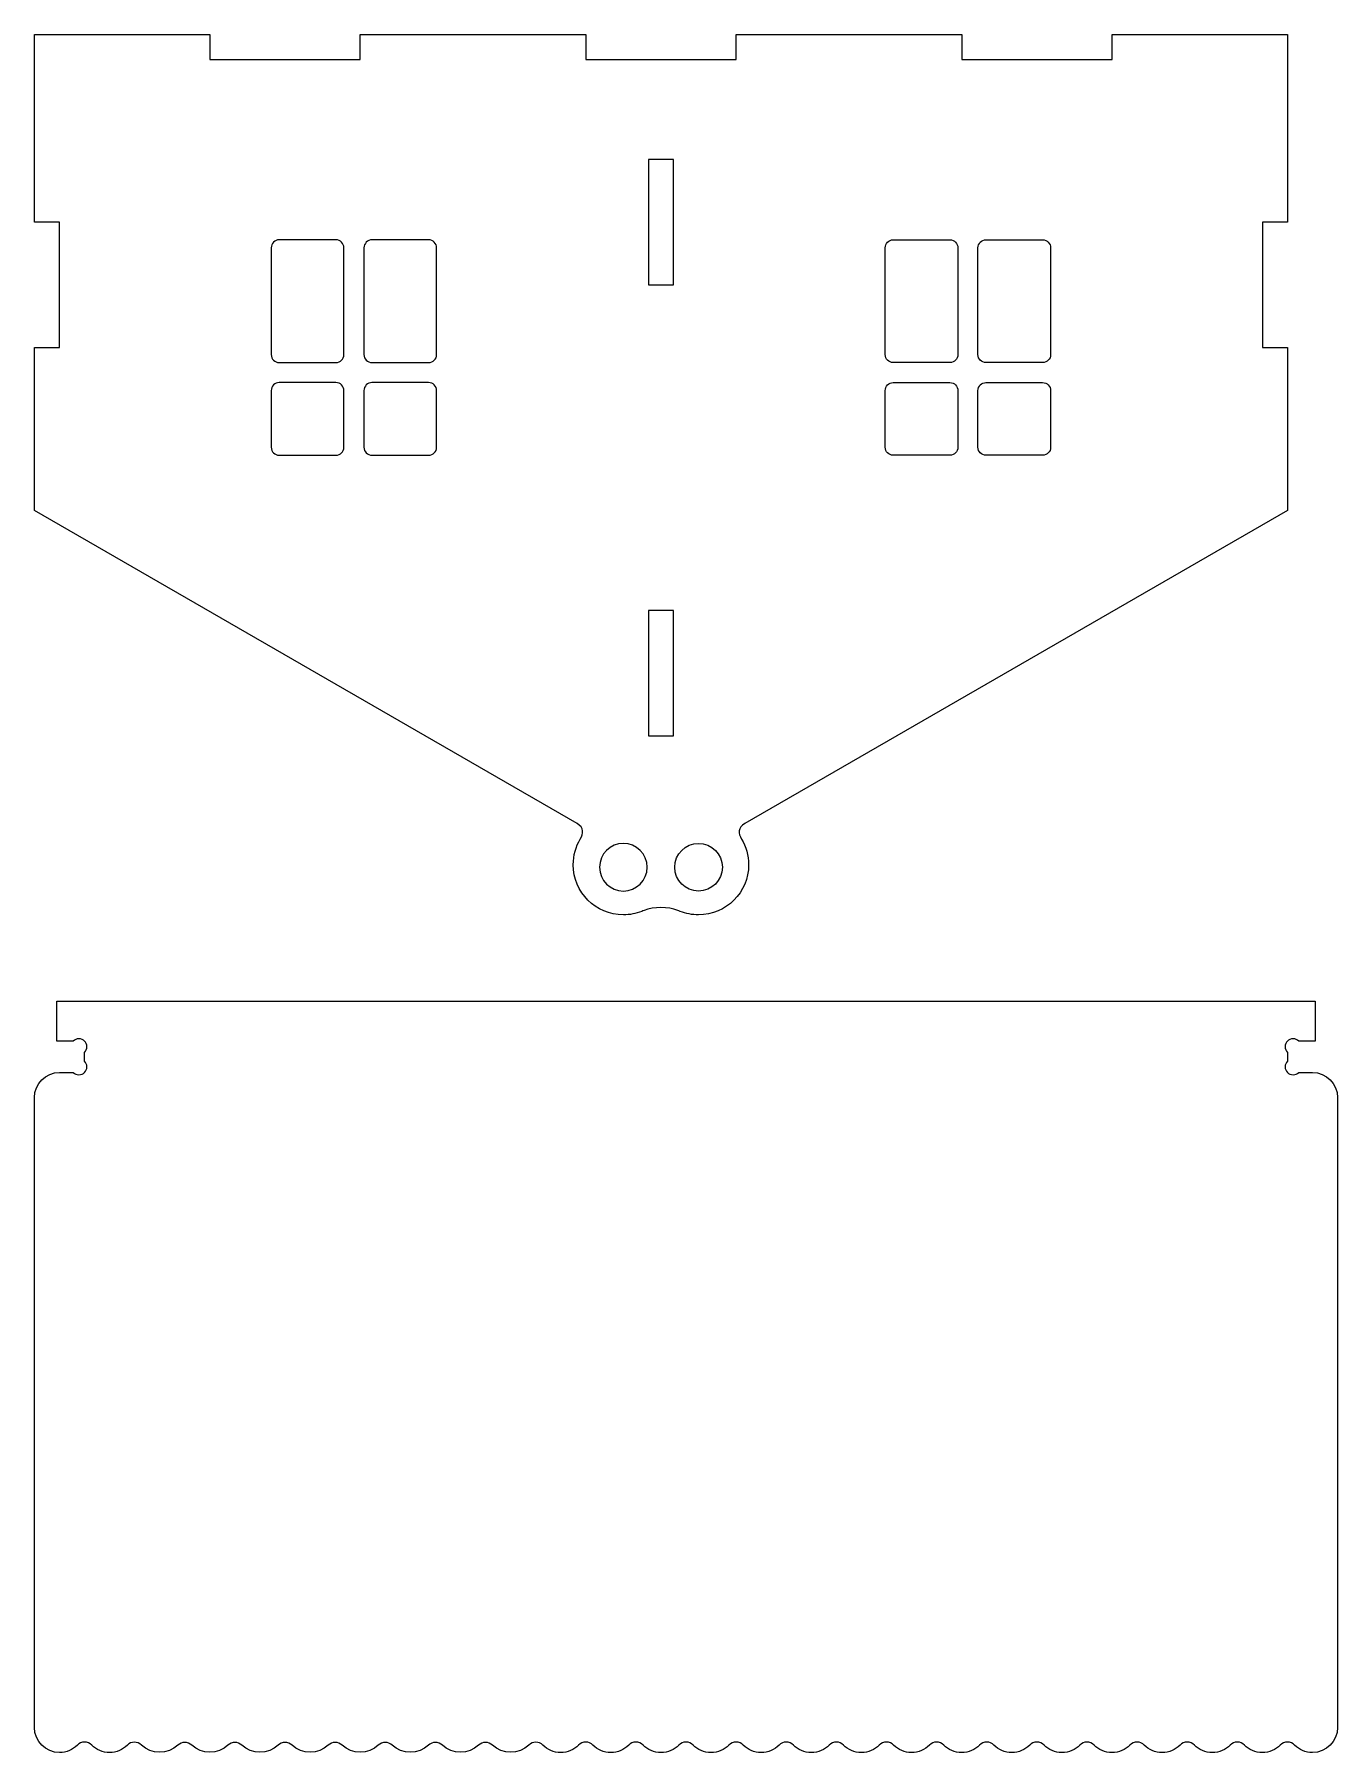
# Model space of a CAD drawing. Header units: centimetres. Extents: x -57 to 69, y -35 to 43.
# Drawn here: x 16.58 to 42.57, y -34.68 to -0.35 of the extents above; entities that cross this region are included whole.
import ezdxf

# ---------------------------------------------------------------- set-up
doc = ezdxf.new("R2010")
doc.units = ezdxf.units.CM
doc.header["$MEASUREMENT"] = 0
doc.layers.add('layer 1', color=7, linetype='Continuous')

msp = doc.modelspace()

# ---------------------------------------------------------------- linework, layer by layer
at = {"layer": 'layer 1', "color": 240, "lineweight": 9}
for points, knots in [([(29.41178, -17.83437), (29.42754, -17.84041), (29.44274, -17.84796), (29.4585, -17.85418), (29.4585, -17.85418), (29.57521, -17.90023), (29.69956, -17.92353), (29.82501, -17.92353), (29.82501, -17.92353), (30.37728, -17.92353), (30.82501, -17.4758), (30.82501, -16.92353), (30.82501, -16.92353), (30.82501, -16.73648), (30.77364, -16.5615), (30.68427, -16.4118), (30.68427, -16.4118), (30.6145, -16.29866), (30.60812, -16.18274), (30.74941, -16.10116), (30.74941, -16.10116), (30.74941, -16.10116), (41.57501, -9.85111), (41.57501, -9.85111), (41.57501, -9.85111), (41.57501, -9.85111), (41.57501, -6.60111), (41.57501, -6.60111), (41.57501, -6.60111), (41.57501, -6.60111), (41.07501, -6.60111), (41.07501, -6.60111), (41.07501, -6.60111), (41.07501, -6.60111), (41.07501, -4.10111), (41.07501, -4.10111), (41.07501, -4.10111), (41.07501, -4.10111), (41.57501, -4.10111), (41.57501, -4.10111), (41.57501, -4.10111), (41.57501, -4.10111), (41.57501, -0.35111), (41.57501, -0.35111), (41.57501, -0.35111), (41.57501, -0.35111), (38.07501, -0.35111), (38.07501, -0.35111), (38.07501, -0.35111), (38.07501, -0.35111), (38.07501, -0.85111), (38.07501, -0.85111), (38.07501, -0.85111), (38.07501, -0.85111), (35.07501, -0.85111), (35.07501, -0.85111), (35.07501, -0.85111), (35.07501, -0.85111), (35.07501, -0.35111), (35.07501, -0.35111), (35.07501, -0.35111), (35.07501, -0.35111), (30.57501, -0.35111), (30.57501, -0.35111), (30.57501, -0.35111), (30.57501, -0.35111), (30.57501, -0.85111), (30.57501, -0.85111), (30.57501, -0.85111), (30.57501, -0.85111), (27.57501, -0.85111), (27.57501, -0.85111), (27.57501, -0.85111), (27.57501, -0.85111), (27.57501, -0.35111), (27.57501, -0.35111), (27.57501, -0.35111), (27.57501, -0.35111), (23.07501, -0.35111), (23.07501, -0.35111), (23.07501, -0.35111), (23.07501, -0.35111), (23.07501, -0.85111), (23.07501, -0.85111), (23.07501, -0.85111), (23.07501, -0.85111), (20.07501, -0.85111), (20.07501, -0.85111), (20.07501, -0.85111), (20.07501, -0.85111), (20.07501, -0.35111), (20.07501, -0.35111), (20.07501, -0.35111), (20.07501, -0.35111), (16.57501, -0.35111), (16.57501, -0.35111), (16.57501, -0.35111), (16.57501, -0.35111), (16.57501, -4.10111), (16.57501, -4.10111), (16.57501, -4.10111), (16.57501, -4.10111), (17.07501, -4.10111), (17.07501, -4.10111), (17.07501, -4.10111), (17.07501, -4.10111), (17.07501, -6.60111), (17.07501, -6.60111), (17.07501, -6.60111), (17.07501, -6.60111), (16.57501, -6.60111), (16.57501, -6.60111), (16.57501, -6.60111), (16.57501, -6.60111), (16.57501, -9.85111), (16.57501, -9.85111), (16.57501, -9.85111), (16.57501, -9.85111), (27.40061, -16.10116), (27.40061, -16.10116), (27.40061, -16.10116), (27.5419, -16.18274), (27.53552, -16.29866), (27.46575, -16.4118), (27.46575, -16.4118), (27.37638, -16.5615), (27.32501, -16.73648), (27.32501, -16.92353), (27.32501, -16.92353), (27.32501, -17.4758), (27.77274, -17.92353), (28.32501, -17.92353), (28.32501, -17.92353), (28.45046, -17.92353), (28.57481, -17.90023), (28.69152, -17.85418), (28.69152, -17.85418), (28.70728, -17.84796), (28.72248, -17.84041), (28.73824, -17.83437), (28.73824, -17.83437), (28.93442, -17.75922), (29.2156, -17.75922), (29.41178, -17.83437)], [0, 0, 0, 0, 0.02702703, 0.02702703, 0.02702703, 0.02702703, 0.05405405, 0.05405405, 0.05405405, 0.05405405, 0.08108108, 0.08108108, 0.08108108, 0.08108108, 0.10810811, 0.10810811, 0.10810811, 0.10810811, 0.13513514, 0.13513514, 0.13513514, 0.13513514, 0.16216216, 0.16216216, 0.16216216, 0.16216216, 0.18918919, 0.18918919, 0.18918919, 0.18918919, 0.21621622, 0.21621622, 0.21621622, 0.21621622, 0.24324324, 0.24324324, 0.24324324, 0.24324324, 0.27027027, 0.27027027, 0.27027027, 0.27027027, 0.2972973, 0.2972973, 0.2972973, 0.2972973, 0.32432432, 0.32432432, 0.32432432, 0.32432432, 0.35135135, 0.35135135, 0.35135135, 0.35135135, 0.37837838, 0.37837838, 0.37837838, 0.37837838, 0.40540541, 0.40540541, 0.40540541, 0.40540541, 0.43243243, 0.43243243, 0.43243243, 0.43243243, 0.45945946, 0.45945946, 0.45945946, 0.45945946, 0.48648649, 0.48648649, 0.48648649, 0.48648649, 0.51351351, 0.51351351, 0.51351351, 0.51351351, 0.54054054, 0.54054054, 0.54054054, 0.54054054, 0.56756757, 0.56756757, 0.56756757, 0.56756757, 0.59459459, 0.59459459, 0.59459459, 0.59459459, 0.62162162, 0.62162162, 0.62162162, 0.62162162, 0.64864865, 0.64864865, 0.64864865, 0.64864865, 0.67567568, 0.67567568, 0.67567568, 0.67567568, 0.7027027, 0.7027027, 0.7027027, 0.7027027, 0.72972973, 0.72972973, 0.72972973, 0.72972973, 0.75675676, 0.75675676, 0.75675676, 0.75675676, 0.78378378, 0.78378378, 0.78378378, 0.78378378, 0.81081081, 0.81081081, 0.81081081, 0.81081081, 0.83783784, 0.83783784, 0.83783784, 0.83783784, 0.86486486, 0.86486486, 0.86486486, 0.86486486, 0.89189189, 0.89189189, 0.89189189, 0.89189189, 0.91891892, 0.91891892, 0.91891892, 0.91891892, 0.94594595, 0.94594595, 0.94594595, 0.94594595, 1, 1, 1, 1]), ([(28.82501, -2.85111), (28.82501, -2.85111), (29.32501, -2.85111), (29.32501, -2.85111), (29.32501, -2.85111), (29.32501, -2.85111), (29.32501, -5.35111), (29.32501, -5.35111), (29.32501, -5.35111), (29.32501, -5.35111), (28.82501, -5.35111), (28.82501, -5.35111), (28.82501, -5.35111), (28.82501, -5.35111), (28.82501, -2.85111), (28.82501, -2.85111)], [0, 0, 0, 0, 0.2, 0.2, 0.2, 0.2, 0.4, 0.4, 0.4, 0.4, 0.6, 0.6, 0.6, 0.6, 1, 1, 1, 1]), ([(21.30001, -6.74111), (21.30001, -6.74111), (21.30001, -4.61111), (21.30001, -4.61111), (21.30001, -4.61111), (21.30001, -4.52301), (21.37189, -4.45111), (21.46001, -4.45111), (21.46001, -4.45111), (21.46001, -4.45111), (22.59001, -4.45111), (22.59001, -4.45111), (22.59001, -4.45111), (22.67813, -4.45111), (22.75001, -4.52299), (22.75001, -4.61111), (22.75001, -4.61111), (22.75001, -4.61111), (22.75001, -6.74111), (22.75001, -6.74111), (22.75001, -6.74111), (22.75001, -6.82923), (22.67811, -6.90111), (22.59001, -6.90111), (22.59001, -6.90111), (22.59001, -6.90111), (21.46001, -6.90111), (21.46001, -6.90111), (21.46001, -6.90111), (21.37191, -6.90111), (21.30001, -6.82919), (21.30001, -6.74111)], [0, 0, 0, 0, 0.11111111, 0.11111111, 0.11111111, 0.11111111, 0.22222222, 0.22222222, 0.22222222, 0.22222222, 0.33333333, 0.33333333, 0.33333333, 0.33333333, 0.44444444, 0.44444444, 0.44444444, 0.44444444, 0.55555556, 0.55555556, 0.55555556, 0.55555556, 0.66666667, 0.66666667, 0.66666667, 0.66666667, 0.77777778, 0.77777778, 0.77777778, 0.77777778, 1, 1, 1, 1]), ([(23.31001, -4.45111), (23.31001, -4.45111), (24.44001, -4.45111), (24.44001, -4.45111), (24.44001, -4.45111), (24.52813, -4.45111), (24.60001, -4.52299), (24.60001, -4.61111), (24.60001, -4.61111), (24.60001, -4.61111), (24.60001, -6.74111), (24.60001, -6.74111), (24.60001, -6.74111), (24.60001, -6.82923), (24.52811, -6.90111), (24.44001, -6.90111), (24.44001, -6.90111), (24.44001, -6.90111), (23.31001, -6.90111), (23.31001, -6.90111), (23.31001, -6.90111), (23.22191, -6.90111), (23.15001, -6.82921), (23.15001, -6.74111), (23.15001, -6.74111), (23.15001, -6.74111), (23.15001, -4.61111), (23.15001, -4.61111), (23.15001, -4.61111), (23.15001, -4.52301), (23.22189, -4.45111), (23.31001, -4.45111)], [0, 0, 0, 0, 0.11111111, 0.11111111, 0.11111111, 0.11111111, 0.22222222, 0.22222222, 0.22222222, 0.22222222, 0.33333333, 0.33333333, 0.33333333, 0.33333333, 0.44444444, 0.44444444, 0.44444444, 0.44444444, 0.55555556, 0.55555556, 0.55555556, 0.55555556, 0.66666667, 0.66666667, 0.66666667, 0.66666667, 0.77777778, 0.77777778, 0.77777778, 0.77777778, 1, 1, 1, 1]), ([(34.84001, -4.45111), (34.84001, -4.45111), (33.71001, -4.45111), (33.71001, -4.45111), (33.71001, -4.45111), (33.62189, -4.45111), (33.55001, -4.52299), (33.55001, -4.61111), (33.55001, -4.61111), (33.55001, -4.61111), (33.55001, -6.74111), (33.55001, -6.74111), (33.55001, -6.74111), (33.55001, -6.82923), (33.62191, -6.90111), (33.71001, -6.90111), (33.71001, -6.90111), (33.71001, -6.90111), (34.84001, -6.90111), (34.84001, -6.90111), (34.84001, -6.90111), (34.92811, -6.90111), (35.00001, -6.82921), (35.00001, -6.74111), (35.00001, -6.74111), (35.00001, -6.74111), (35.00001, -4.61111), (35.00001, -4.61111), (35.00001, -4.61111), (35.00001, -4.52301), (34.92813, -4.45111), (34.84001, -4.45111)], [0, 0, 0, 0, 0.11111111, 0.11111111, 0.11111111, 0.11111111, 0.22222222, 0.22222222, 0.22222222, 0.22222222, 0.33333333, 0.33333333, 0.33333333, 0.33333333, 0.44444444, 0.44444444, 0.44444444, 0.44444444, 0.55555556, 0.55555556, 0.55555556, 0.55555556, 0.66666667, 0.66666667, 0.66666667, 0.66666667, 0.77777778, 0.77777778, 0.77777778, 0.77777778, 1, 1, 1, 1]), ([(36.85001, -6.74111), (36.85001, -6.74111), (36.85001, -4.61111), (36.85001, -4.61111), (36.85001, -4.61111), (36.85001, -4.52301), (36.77813, -4.45111), (36.69001, -4.45111), (36.69001, -4.45111), (36.69001, -4.45111), (35.56001, -4.45111), (35.56001, -4.45111), (35.56001, -4.45111), (35.47189, -4.45111), (35.40001, -4.52299), (35.40001, -4.61111), (35.40001, -4.61111), (35.40001, -4.61111), (35.40001, -6.74111), (35.40001, -6.74111), (35.40001, -6.74111), (35.40001, -6.82923), (35.47191, -6.90111), (35.56001, -6.90111), (35.56001, -6.90111), (35.56001, -6.90111), (36.69001, -6.90111), (36.69001, -6.90111), (36.69001, -6.90111), (36.77811, -6.90111), (36.85001, -6.82919), (36.85001, -6.74111)], [0, 0, 0, 0, 0.11111111, 0.11111111, 0.11111111, 0.11111111, 0.22222222, 0.22222222, 0.22222222, 0.22222222, 0.33333333, 0.33333333, 0.33333333, 0.33333333, 0.44444444, 0.44444444, 0.44444444, 0.44444444, 0.55555556, 0.55555556, 0.55555556, 0.55555556, 0.66666667, 0.66666667, 0.66666667, 0.66666667, 0.77777778, 0.77777778, 0.77777778, 0.77777778, 1, 1, 1, 1]), ([(22.59001, -8.75111), (22.59001, -8.75111), (21.46001, -8.75111), (21.46001, -8.75111), (21.46001, -8.75111), (21.37191, -8.75111), (21.30001, -8.67921), (21.30001, -8.59111), (21.30001, -8.59111), (21.30001, -8.59111), (21.30001, -7.46111), (21.30001, -7.46111), (21.30001, -7.46111), (21.30001, -7.37301), (21.37189, -7.30111), (21.46001, -7.30111), (21.46001, -7.30111), (21.46001, -7.30111), (22.59001, -7.30111), (22.59001, -7.30111), (22.59001, -7.30111), (22.67813, -7.30111), (22.75001, -7.37299), (22.75001, -7.46111), (22.75001, -7.46111), (22.75001, -7.46111), (22.75001, -8.59111), (22.75001, -8.59111), (22.75001, -8.59111), (22.75001, -8.67923), (22.67809, -8.75111), (22.59001, -8.75111)], [0, 0, 0, 0, 0.11111111, 0.11111111, 0.11111111, 0.11111111, 0.22222222, 0.22222222, 0.22222222, 0.22222222, 0.33333333, 0.33333333, 0.33333333, 0.33333333, 0.44444444, 0.44444444, 0.44444444, 0.44444444, 0.55555556, 0.55555556, 0.55555556, 0.55555556, 0.66666667, 0.66666667, 0.66666667, 0.66666667, 0.77777778, 0.77777778, 0.77777778, 0.77777778, 1, 1, 1, 1]), ([(24.44001, -8.75111), (24.44001, -8.75111), (23.31001, -8.75111), (23.31001, -8.75111), (23.31001, -8.75111), (23.22191, -8.75111), (23.15001, -8.67921), (23.15001, -8.59111), (23.15001, -8.59111), (23.15001, -8.59111), (23.15001, -7.46111), (23.15001, -7.46111), (23.15001, -7.46111), (23.15001, -7.37301), (23.22189, -7.30111), (23.31001, -7.30111), (23.31001, -7.30111), (23.31001, -7.30111), (24.44001, -7.30111), (24.44001, -7.30111), (24.44001, -7.30111), (24.52813, -7.30111), (24.60001, -7.37299), (24.60001, -7.46111), (24.60001, -7.46111), (24.60001, -7.46111), (24.60001, -8.59111), (24.60001, -8.59111), (24.60001, -8.59111), (24.60001, -8.67923), (24.52809, -8.75111), (24.44001, -8.75111)], [0, 0, 0, 0, 0.11111111, 0.11111111, 0.11111111, 0.11111111, 0.22222222, 0.22222222, 0.22222222, 0.22222222, 0.33333333, 0.33333333, 0.33333333, 0.33333333, 0.44444444, 0.44444444, 0.44444444, 0.44444444, 0.55555556, 0.55555556, 0.55555556, 0.55555556, 0.66666667, 0.66666667, 0.66666667, 0.66666667, 0.77777778, 0.77777778, 0.77777778, 0.77777778, 1, 1, 1, 1]), ([(33.71001, -8.75111), (33.71001, -8.75111), (34.84001, -8.75111), (34.84001, -8.75111), (34.84001, -8.75111), (34.92811, -8.75111), (35.00001, -8.67921), (35.00001, -8.59111), (35.00001, -8.59111), (35.00001, -8.59111), (35.00001, -7.46111), (35.00001, -7.46111), (35.00001, -7.46111), (35.00001, -7.37301), (34.92813, -7.30111), (34.84001, -7.30111), (34.84001, -7.30111), (34.84001, -7.30111), (33.71001, -7.30111), (33.71001, -7.30111), (33.71001, -7.30111), (33.62189, -7.30111), (33.55001, -7.37299), (33.55001, -7.46111), (33.55001, -7.46111), (33.55001, -7.46111), (33.55001, -8.59111), (33.55001, -8.59111), (33.55001, -8.59111), (33.55001, -8.67923), (33.62193, -8.75111), (33.71001, -8.75111)], [0, 0, 0, 0, 0.11111111, 0.11111111, 0.11111111, 0.11111111, 0.22222222, 0.22222222, 0.22222222, 0.22222222, 0.33333333, 0.33333333, 0.33333333, 0.33333333, 0.44444444, 0.44444444, 0.44444444, 0.44444444, 0.55555556, 0.55555556, 0.55555556, 0.55555556, 0.66666667, 0.66666667, 0.66666667, 0.66666667, 0.77777778, 0.77777778, 0.77777778, 0.77777778, 1, 1, 1, 1]), ([(35.56001, -8.75111), (35.56001, -8.75111), (36.69001, -8.75111), (36.69001, -8.75111), (36.69001, -8.75111), (36.77811, -8.75111), (36.85001, -8.67921), (36.85001, -8.59111), (36.85001, -8.59111), (36.85001, -8.59111), (36.85001, -7.46111), (36.85001, -7.46111), (36.85001, -7.46111), (36.85001, -7.37301), (36.77813, -7.30111), (36.69001, -7.30111), (36.69001, -7.30111), (36.69001, -7.30111), (35.56001, -7.30111), (35.56001, -7.30111), (35.56001, -7.30111), (35.47189, -7.30111), (35.40001, -7.37299), (35.40001, -7.46111), (35.40001, -7.46111), (35.40001, -7.46111), (35.40001, -8.59111), (35.40001, -8.59111), (35.40001, -8.59111), (35.40001, -8.67923), (35.47193, -8.75111), (35.56001, -8.75111)], [0, 0, 0, 0, 0.11111111, 0.11111111, 0.11111111, 0.11111111, 0.22222222, 0.22222222, 0.22222222, 0.22222222, 0.33333333, 0.33333333, 0.33333333, 0.33333333, 0.44444444, 0.44444444, 0.44444444, 0.44444444, 0.55555556, 0.55555556, 0.55555556, 0.55555556, 0.66666667, 0.66666667, 0.66666667, 0.66666667, 0.77777778, 0.77777778, 0.77777778, 0.77777778, 1, 1, 1, 1]), ([(28.82501, -11.85111), (28.82501, -11.85111), (29.32501, -11.85111), (29.32501, -11.85111), (29.32501, -11.85111), (29.32501, -11.85111), (29.32501, -14.35111), (29.32501, -14.35111), (29.32501, -14.35111), (29.32501, -14.35111), (28.82501, -14.35111), (28.82501, -14.35111), (28.82501, -14.35111), (28.82501, -14.35111), (28.82501, -11.85111), (28.82501, -11.85111)], [0, 0, 0, 0, 0.2, 0.2, 0.2, 0.2, 0.4, 0.4, 0.4, 0.4, 0.6, 0.6, 0.6, 0.6, 1, 1, 1, 1]), ([(28.32501, -17.44853), (28.06268, -17.44853), (27.85001, -17.23586), (27.85001, -16.97353), (27.85001, -16.97353), (27.85001, -16.7112), (28.06268, -16.49853), (28.32501, -16.49853), (28.32501, -16.49853), (28.58734, -16.49853), (28.80001, -16.7112), (28.80001, -16.97353), (28.80001, -16.97353), (28.80001, -17.23586), (28.58734, -17.44853), (28.32501, -17.44853)], [0, 0, 0, 0, 0.2, 0.2, 0.2, 0.2, 0.4, 0.4, 0.4, 0.4, 0.6, 0.6, 0.6, 0.6, 1, 1, 1, 1]), ([(29.82501, -17.44853), (30.08734, -17.44853), (30.30001, -17.23586), (30.30001, -16.97353), (30.30001, -16.97353), (30.30001, -16.7112), (30.08734, -16.49853), (29.82501, -16.49853), (29.82501, -16.49853), (29.56268, -16.49853), (29.35001, -16.7112), (29.35001, -16.97353), (29.35001, -16.97353), (29.35001, -17.23586), (29.56268, -17.44853), (29.82501, -17.44853)], [0, 0, 0, 0, 0.2, 0.2, 0.2, 0.2, 0.4, 0.4, 0.4, 0.4, 0.6, 0.6, 0.6, 0.6, 1, 1, 1, 1]), ([(16.57501, -34.14508), (16.57591, -34.42047), (16.79938, -34.64341), (17.07498, -34.64342), (17.07498, -34.64342), (17.07498, -34.64342), (17.07499, -34.64342), (17.07499, -34.64342), (17.07499, -34.64342), (17.2149, -34.64341), (17.34139, -34.58594), (17.43213, -34.49334), (17.43213, -34.49334), (17.47118, -34.45349), (17.51919, -34.43332), (17.57498, -34.43332), (17.57498, -34.43332), (17.63077, -34.43332), (17.67878, -34.45349), (17.71783, -34.49334), (17.71783, -34.49334), (17.80858, -34.58595), (17.93507, -34.64342), (18.07498, -34.64342), (18.07498, -34.64342), (18.21344, -34.64342), (18.33877, -34.58714), (18.4293, -34.49621), (18.4293, -34.49621), (18.50684, -34.41833), (18.63345, -34.41784), (18.71161, -34.4951), (18.71161, -34.4951), (18.90169, -34.68297), (19.2441, -34.68388), (19.43562, -34.49778), (19.43562, -34.49778), (19.51317, -34.42242), (19.63679, -34.42242), (19.71435, -34.49778), (19.71435, -34.49778), (19.90497, -34.68298), (20.24502, -34.68299), (20.43562, -34.49778), (20.43562, -34.49778), (20.51317, -34.42242), (20.63679, -34.42242), (20.71435, -34.49778), (20.71435, -34.49778), (20.90497, -34.68298), (21.24502, -34.68299), (21.43562, -34.49778), (21.43562, -34.49778), (21.51317, -34.42242), (21.63679, -34.42242), (21.71435, -34.49778), (21.71435, -34.49778), (21.90497, -34.68298), (22.24502, -34.68299), (22.43562, -34.49778), (22.43562, -34.49778), (22.51317, -34.42242), (22.63679, -34.42242), (22.71435, -34.49778), (22.71435, -34.49778), (22.90497, -34.68298), (23.24502, -34.68299), (23.43562, -34.49778), (23.43562, -34.49778), (23.51317, -34.42242), (23.63679, -34.42242), (23.71435, -34.49778), (23.71435, -34.49778), (23.90496, -34.68297), (24.24501, -34.68298), (24.43562, -34.49778), (24.43562, -34.49778), (24.51317, -34.42242), (24.63679, -34.42243), (24.71435, -34.49779), (24.71435, -34.49779), (24.90495, -34.68299), (25.24501, -34.68299), (25.43562, -34.49778), (25.43562, -34.49778), (25.51317, -34.42243), (25.6368, -34.42243), (25.71435, -34.49778), (25.71435, -34.49778), (25.90588, -34.68386), (26.24827, -34.68297), (26.43835, -34.4951), (26.43835, -34.4951), (26.5165, -34.41785), (26.64312, -34.41833), (26.72065, -34.4962), (26.72065, -34.4962), (26.81119, -34.58713), (26.93651, -34.64342), (27.07498, -34.64342), (27.07498, -34.64342), (27.21489, -34.64342), (27.34138, -34.58595), (27.43213, -34.49334), (27.43213, -34.49334), (27.47118, -34.45349), (27.51919, -34.43331), (27.57498, -34.43331), (27.57498, -34.43331), (27.63077, -34.43331), (27.67878, -34.45349), (27.71783, -34.49334), (27.71783, -34.49334), (27.80858, -34.58595), (27.93507, -34.64342), (28.07498, -34.64342), (28.07498, -34.64342), (28.21489, -34.64342), (28.34138, -34.58595), (28.43213, -34.49334), (28.43213, -34.49334), (28.47118, -34.45349), (28.51919, -34.43331), (28.57498, -34.43331), (28.57498, -34.43331), (28.63077, -34.43331), (28.67878, -34.45349), (28.71783, -34.49334), (28.71783, -34.49334), (28.80858, -34.58595), (28.93507, -34.64342), (29.07498, -34.64342), (29.07498, -34.64342), (29.21489, -34.64342), (29.34138, -34.58595), (29.43213, -34.49334), (29.43213, -34.49334), (29.47118, -34.45349), (29.51919, -34.43331), (29.57498, -34.43331), (29.57498, -34.43331), (29.63077, -34.43331), (29.67878, -34.45349), (29.71783, -34.49334), (29.71783, -34.49334), (29.80858, -34.58595), (29.93507, -34.64342), (30.07498, -34.64342), (30.07498, -34.64342), (30.21489, -34.64342), (30.34138, -34.58595), (30.43213, -34.49334), (30.43213, -34.49334), (30.47118, -34.45349), (30.51919, -34.43331), (30.57498, -34.43331), (30.57498, -34.43331), (30.63077, -34.43331), (30.67878, -34.45349), (30.71783, -34.49334), (30.71783, -34.49334), (30.80858, -34.58595), (30.93507, -34.64342), (31.07498, -34.64342), (31.07498, -34.64342), (31.21489, -34.64342), (31.34138, -34.58595), (31.43213, -34.49334), (31.43213, -34.49334), (31.47118, -34.45349), (31.51919, -34.43331), (31.57498, -34.43331), (31.57498, -34.43331), (31.63077, -34.43331), (31.67878, -34.45349), (31.71783, -34.49334), (31.71783, -34.49334), (31.80858, -34.58595), (31.93507, -34.64342), (32.07498, -34.64342), (32.07498, -34.64342), (32.21489, -34.64342), (32.34138, -34.58595), (32.43213, -34.49334), (32.43213, -34.49334), (32.47118, -34.45349), (32.51919, -34.43331), (32.57498, -34.43331), (32.57498, -34.43331), (32.63077, -34.43331), (32.67878, -34.45349), (32.71783, -34.49334), (32.71783, -34.49334), (32.80858, -34.58595), (32.93507, -34.64342), (33.07498, -34.64342), (33.07498, -34.64342), (33.21489, -34.64342), (33.34138, -34.58595), (33.43213, -34.49334), (33.43213, -34.49334), (33.47118, -34.45349), (33.51919, -34.43331), (33.57498, -34.43331), (33.57498, -34.43331), (33.63077, -34.43331), (33.67878, -34.45349), (33.71783, -34.49334), (33.71783, -34.49334), (33.80858, -34.58595), (33.93507, -34.64342), (34.07498, -34.64342), (34.07498, -34.64342), (34.21489, -34.64342), (34.34138, -34.58595), (34.43213, -34.49334), (34.43213, -34.49334), (34.47118, -34.45349), (34.51919, -34.43331), (34.57498, -34.43331), (34.57498, -34.43331), (34.63077, -34.43331), (34.67878, -34.45349), (34.71783, -34.49334), (34.71783, -34.49334), (34.80858, -34.58595), (34.93507, -34.64342), (35.07498, -34.64342), (35.07498, -34.64342), (35.21489, -34.64342), (35.34138, -34.58595), (35.43213, -34.49334), (35.43213, -34.49334), (35.47118, -34.45349), (35.51919, -34.43331), (35.57498, -34.43331), (35.57498, -34.43331), (35.63077, -34.43331), (35.67878, -34.45349), (35.71783, -34.49334), (35.71783, -34.49334), (35.80858, -34.58595), (35.93507, -34.64342), (36.07498, -34.64342), (36.07498, -34.64342), (36.21489, -34.64342), (36.34138, -34.58595), (36.43213, -34.49334), (36.43213, -34.49334), (36.47118, -34.45349), (36.51919, -34.43331), (36.57498, -34.43331), (36.57498, -34.43331), (36.63077, -34.43331), (36.67878, -34.45349), (36.71783, -34.49334), (36.71783, -34.49334), (36.80858, -34.58595), (36.93507, -34.64342), (37.07498, -34.64342), (37.07498, -34.64342), (37.21489, -34.64342), (37.34138, -34.58595), (37.43213, -34.49334), (37.43213, -34.49334), (37.47118, -34.45349), (37.51919, -34.43331), (37.57498, -34.43331), (37.57498, -34.43331), (37.63077, -34.43331), (37.67878, -34.45349), (37.71783, -34.49334), (37.71783, -34.49334), (37.80858, -34.58595), (37.93507, -34.64342), (38.07498, -34.64342), (38.07498, -34.64342), (38.21489, -34.64342), (38.34138, -34.58595), (38.43213, -34.49334), (38.43213, -34.49334), (38.47118, -34.45349), (38.51919, -34.43331), (38.57498, -34.43331), (38.57498, -34.43331), (38.63077, -34.43331), (38.67878, -34.45349), (38.71783, -34.49334), (38.71783, -34.49334), (38.80858, -34.58595), (38.93507, -34.64342), (39.07498, -34.64342), (39.07498, -34.64342), (39.21489, -34.64342), (39.34138, -34.58595), (39.43213, -34.49334), (39.43213, -34.49334), (39.47118, -34.45349), (39.51919, -34.43331), (39.57498, -34.43331), (39.57498, -34.43331), (39.63077, -34.43331), (39.67878, -34.45349), (39.71783, -34.49334), (39.71783, -34.49334), (39.80858, -34.58595), (39.93507, -34.64342), (40.07498, -34.64342), (40.07498, -34.64342), (40.21489, -34.64342), (40.34138, -34.58595), (40.43213, -34.49334), (40.43213, -34.49334), (40.47118, -34.45349), (40.51919, -34.43331), (40.57498, -34.43331), (40.57498, -34.43331), (40.63077, -34.43331), (40.67878, -34.45349), (40.71783, -34.49334), (40.71783, -34.49334), (40.80858, -34.58595), (40.93507, -34.64342), (41.07498, -34.64342), (41.07498, -34.64342), (41.21489, -34.64342), (41.34138, -34.58595), (41.43213, -34.49334), (41.43213, -34.49334), (41.47118, -34.45349), (41.51919, -34.43331), (41.57498, -34.43331), (41.57498, -34.43331), (41.63077, -34.43331), (41.67878, -34.45349), (41.71783, -34.49334), (41.71783, -34.49334), (41.80858, -34.58595), (41.93507, -34.64342), (42.07498, -34.64342), (42.07498, -34.64342), (42.35058, -34.64342), (42.57406, -34.42047), (42.57496, -34.14508), (42.57496, -34.14508), (42.57496, -34.14508), (42.57443, -21.56842), (42.57443, -21.56842), (42.57443, -21.56842), (42.57443, -21.29227), (42.35058, -21.06842), (42.07443, -21.06842), (42.07443, -21.06842), (42.07443, -21.06842), (41.7995, -21.06842), (41.7995, -21.06842), (41.7995, -21.06842), (41.77077, -21.09715), (41.73108, -21.11492), (41.68724, -21.11492), (41.68724, -21.11492), (41.6434, -21.11492), (41.60371, -21.09715), (41.57499, -21.06842), (41.57499, -21.06842), (41.54626, -21.0397), (41.52849, -21.00001), (41.52849, -20.95617), (41.52849, -20.95617), (41.52849, -20.91233), (41.54626, -20.87264), (41.57499, -20.84391), (41.57499, -20.84391), (41.57499, -20.84391), (41.57499, -20.66793), (41.57499, -20.66793), (41.57499, -20.66793), (41.54626, -20.63921), (41.52849, -20.59952), (41.52849, -20.55568), (41.52849, -20.55568), (41.52849, -20.51184), (41.54626, -20.47215), (41.57499, -20.44342), (41.57499, -20.44342), (41.60371, -20.4147), (41.6434, -20.39693), (41.68724, -20.39693), (41.68724, -20.39693), (41.73108, -20.39693), (41.77077, -20.4147), (41.7995, -20.44342), (41.7995, -20.44342), (41.7995, -20.44342), (42.12487, -20.44342), (42.12487, -20.44342), (42.12487, -20.44342), (42.12487, -20.44342), (42.12483, -19.64342), (42.12483, -19.64342), (42.12483, -19.64342), (42.12483, -19.64342), (17.02516, -19.64342), (17.02516, -19.64342), (17.02516, -19.64342), (17.02516, -19.64342), (17.02512, -20.44342), (17.02512, -20.44342), (17.02512, -20.44342), (17.02512, -20.44342), (17.3505, -20.44342), (17.3505, -20.44342), (17.3505, -20.44342), (17.37922, -20.4147), (17.41891, -20.39693), (17.46275, -20.39693), (17.46275, -20.39693), (17.55043, -20.39693), (17.6215, -20.468), (17.6215, -20.55568), (17.6215, -20.55568), (17.6215, -20.59953), (17.60373, -20.63922), (17.575, -20.66794), (17.575, -20.66794), (17.575, -20.66794), (17.575, -20.8439), (17.575, -20.8439), (17.575, -20.8439), (17.60373, -20.87262), (17.6215, -20.91232), (17.6215, -20.95617), (17.6215, -20.95617), (17.6215, -21.04385), (17.55043, -21.11492), (17.46275, -21.11492), (17.46275, -21.11492), (17.41891, -21.11492), (17.37922, -21.09715), (17.3505, -21.06842), (17.3505, -21.06842), (17.3505, -21.06842), (17.07556, -21.06842), (17.07556, -21.06842), (17.07556, -21.06842), (16.79941, -21.06842), (16.57556, -21.29227), (16.57556, -21.56842), (16.57556, -21.56842), (16.57556, -21.56842), (16.57501, -34.14508), (16.57501, -34.14508)], [0, 0, 0, 0, 0.00877193, 0.00877193, 0.00877193, 0.00877193, 0.01754386, 0.01754386, 0.01754386, 0.01754386, 0.02631579, 0.02631579, 0.02631579, 0.02631579, 0.03508772, 0.03508772, 0.03508772, 0.03508772, 0.04385965, 0.04385965, 0.04385965, 0.04385965, 0.05263158, 0.05263158, 0.05263158, 0.05263158, 0.06140351, 0.06140351, 0.06140351, 0.06140351, 0.07017544, 0.07017544, 0.07017544, 0.07017544, 0.07894737, 0.07894737, 0.07894737, 0.07894737, 0.0877193, 0.0877193, 0.0877193, 0.0877193, 0.09649123, 0.09649123, 0.09649123, 0.09649123, 0.10526316, 0.10526316, 0.10526316, 0.10526316, 0.11403509, 0.11403509, 0.11403509, 0.11403509, 0.12280702, 0.12280702, 0.12280702, 0.12280702, 0.13157895, 0.13157895, 0.13157895, 0.13157895, 0.14035088, 0.14035088, 0.14035088, 0.14035088, 0.14912281, 0.14912281, 0.14912281, 0.14912281, 0.15789474, 0.15789474, 0.15789474, 0.15789474, 0.16666667, 0.16666667, 0.16666667, 0.16666667, 0.1754386, 0.1754386, 0.1754386, 0.1754386, 0.18421053, 0.18421053, 0.18421053, 0.18421053, 0.19298246, 0.19298246, 0.19298246, 0.19298246, 0.20175439, 0.20175439, 0.20175439, 0.20175439, 0.21052632, 0.21052632, 0.21052632, 0.21052632, 0.21929825, 0.21929825, 0.21929825, 0.21929825, 0.22807018, 0.22807018, 0.22807018, 0.22807018, 0.23684211, 0.23684211, 0.23684211, 0.23684211, 0.24561404, 0.24561404, 0.24561404, 0.24561404, 0.25438596, 0.25438596, 0.25438596, 0.25438596, 0.26315789, 0.26315789, 0.26315789, 0.26315789, 0.27192982, 0.27192982, 0.27192982, 0.27192982, 0.28070175, 0.28070175, 0.28070175, 0.28070175, 0.28947368, 0.28947368, 0.28947368, 0.28947368, 0.29824561, 0.29824561, 0.29824561, 0.29824561, 0.30701754, 0.30701754, 0.30701754, 0.30701754, 0.31578947, 0.31578947, 0.31578947, 0.31578947, 0.3245614, 0.3245614, 0.3245614, 0.3245614, 0.33333333, 0.33333333, 0.33333333, 0.33333333, 0.34210526, 0.34210526, 0.34210526, 0.34210526, 0.35087719, 0.35087719, 0.35087719, 0.35087719, 0.35964912, 0.35964912, 0.35964912, 0.35964912, 0.36842105, 0.36842105, 0.36842105, 0.36842105, 0.37719298, 0.37719298, 0.37719298, 0.37719298, 0.38596491, 0.38596491, 0.38596491, 0.38596491, 0.39473684, 0.39473684, 0.39473684, 0.39473684, 0.40350877, 0.40350877, 0.40350877, 0.40350877, 0.4122807, 0.4122807, 0.4122807, 0.4122807, 0.42105263, 0.42105263, 0.42105263, 0.42105263, 0.42982456, 0.42982456, 0.42982456, 0.42982456, 0.43859649, 0.43859649, 0.43859649, 0.43859649, 0.44736842, 0.44736842, 0.44736842, 0.44736842, 0.45614035, 0.45614035, 0.45614035, 0.45614035, 0.46491228, 0.46491228, 0.46491228, 0.46491228, 0.47368421, 0.47368421, 0.47368421, 0.47368421, 0.48245614, 0.48245614, 0.48245614, 0.48245614, 0.49122807, 0.49122807, 0.49122807, 0.49122807, 0.5, 0.5, 0.5, 0.5, 0.50877193, 0.50877193, 0.50877193, 0.50877193, 0.51754386, 0.51754386, 0.51754386, 0.51754386, 0.52631579, 0.52631579, 0.52631579, 0.52631579, 0.53508772, 0.53508772, 0.53508772, 0.53508772, 0.54385965, 0.54385965, 0.54385965, 0.54385965, 0.55263158, 0.55263158, 0.55263158, 0.55263158, 0.56140351, 0.56140351, 0.56140351, 0.56140351, 0.57017544, 0.57017544, 0.57017544, 0.57017544, 0.57894737, 0.57894737, 0.57894737, 0.57894737, 0.5877193, 0.5877193, 0.5877193, 0.5877193, 0.59649123, 0.59649123, 0.59649123, 0.59649123, 0.60526316, 0.60526316, 0.60526316, 0.60526316, 0.61403509, 0.61403509, 0.61403509, 0.61403509, 0.62280702, 0.62280702, 0.62280702, 0.62280702, 0.63157895, 0.63157895, 0.63157895, 0.63157895, 0.64035088, 0.64035088, 0.64035088, 0.64035088, 0.64912281, 0.64912281, 0.64912281, 0.64912281, 0.65789474, 0.65789474, 0.65789474, 0.65789474, 0.66666667, 0.66666667, 0.66666667, 0.66666667, 0.6754386, 0.6754386, 0.6754386, 0.6754386, 0.68421053, 0.68421053, 0.68421053, 0.68421053, 0.69298246, 0.69298246, 0.69298246, 0.69298246, 0.70175439, 0.70175439, 0.70175439, 0.70175439, 0.71052632, 0.71052632, 0.71052632, 0.71052632, 0.71929825, 0.71929825, 0.71929825, 0.71929825, 0.72807018, 0.72807018, 0.72807018, 0.72807018, 0.73684211, 0.73684211, 0.73684211, 0.73684211, 0.74561404, 0.74561404, 0.74561404, 0.74561404, 0.75438596, 0.75438596, 0.75438596, 0.75438596, 0.76315789, 0.76315789, 0.76315789, 0.76315789, 0.77192982, 0.77192982, 0.77192982, 0.77192982, 0.78070175, 0.78070175, 0.78070175, 0.78070175, 0.78947368, 0.78947368, 0.78947368, 0.78947368, 0.79824561, 0.79824561, 0.79824561, 0.79824561, 0.80701754, 0.80701754, 0.80701754, 0.80701754, 0.81578947, 0.81578947, 0.81578947, 0.81578947, 0.8245614, 0.8245614, 0.8245614, 0.8245614, 0.83333333, 0.83333333, 0.83333333, 0.83333333, 0.84210526, 0.84210526, 0.84210526, 0.84210526, 0.85087719, 0.85087719, 0.85087719, 0.85087719, 0.85964912, 0.85964912, 0.85964912, 0.85964912, 0.86842105, 0.86842105, 0.86842105, 0.86842105, 0.87719298, 0.87719298, 0.87719298, 0.87719298, 0.88596491, 0.88596491, 0.88596491, 0.88596491, 0.89473684, 0.89473684, 0.89473684, 0.89473684, 0.90350877, 0.90350877, 0.90350877, 0.90350877, 0.9122807, 0.9122807, 0.9122807, 0.9122807, 0.92105263, 0.92105263, 0.92105263, 0.92105263, 0.92982456, 0.92982456, 0.92982456, 0.92982456, 0.93859649, 0.93859649, 0.93859649, 0.93859649, 0.94736842, 0.94736842, 0.94736842, 0.94736842, 0.95614035, 0.95614035, 0.95614035, 0.95614035, 0.96491228, 0.96491228, 0.96491228, 0.96491228, 0.97368421, 0.97368421, 0.97368421, 0.97368421, 0.98245614, 0.98245614, 0.98245614, 0.98245614, 1, 1, 1, 1])]:
    msp.add_open_spline(points, degree=3, knots=knots, dxfattribs=at)

doc.saveas('drawing.dxf')
